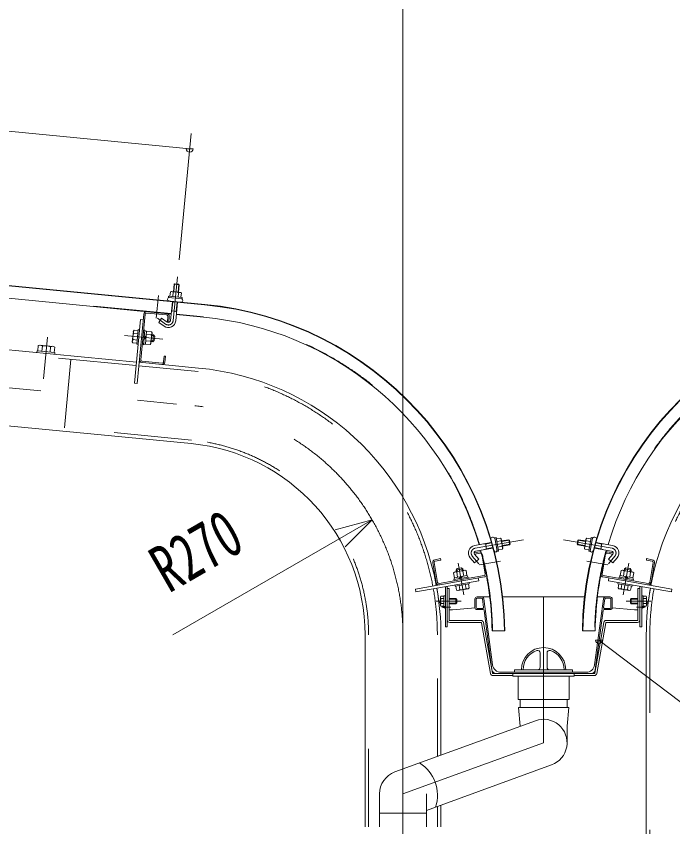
# Model space of a CAD drawing. Units: millimetres, scale not verified. Extents: x -32711 to 32716, y -14700 to 14700.
# Drawn here: x 20375 to 23071, y 6454 to 9782 of the extents above; entities that cross this region are included whole.
import ezdxf
from ezdxf.enums import TextEntityAlignment as Align

# ---------------------------------------------------------------- set-up
doc = ezdxf.new("R2010")
doc.units = ezdxf.units.MM
doc.header["$LTSCALE"] = 80
doc.linetypes.add('USER2', pattern=[10, 4, -6])
doc.linetypes.add('USER3', pattern=[24, 12, -5, 2, -5])
for name, color, linetype, lineweight in [('0-6_2-02BOLD', 7, 'Continuous', 18), ('0-7_2-12HIDDEN', 3, 'USER2', 18), ('0-8_2-22CENTER', 3, 'USER3', 18), ('0-9_2-42THIN', 4, 'Continuous', 18), ('0-A_2-52DIM', 3, 'Continuous', 18)]:
    doc.layers.add(name, color=color, linetype=linetype, lineweight=lineweight)
doc.styles.add('ＭＳ ゴシック', font='')
doc.styles.get('ＭＳ ゴシック').set_extended_font_data('MS Gothic')

msp = doc.modelspace()

# ---------------------------------------------------------------- linework, layer by layer
at = {"layer": '0-6_2-02BOLD'}
for p, q in [((21149.07, 8598.56), (15656.02, 9127.48)), ((15714.03, 9120.14), (21148.89, 8596.82)), ((21011.64, 8559.04), (18506.73, 8800.24)), ((21044.3, 8679.1), (21023.4, 8681.11)), ((21017.69, 8630.89), (21019.41, 8648.73)), ((21042.04, 8646.56), (21040.31, 8628.71)), ((18354.21, 8603.95), (20868.89, 8361.82)), ((21016.5, 8609.56), (21009.11, 8532.69)), ((21030.01, 8530.68), (21037.41, 8607.55)), ((20886.68, 8371.35), (20904.66, 8558.09)), ((20910.77, 8563.13), (20992.99, 8555.21)), ((21012.89, 8571.99), (21033.79, 8569.97)), ((21032.55, 8557.03), (21144.03, 8546.29)), ((20885.66, 8536.01), (20896.8, 8534.94)), ((20903.71, 8489.79), (20910.68, 8489.11)), ((20930.8, 8486.15), (20910.58, 8488.1)), ((20932.82, 8481.71), (20930.8, 8486.15)), ((20871.96, 8452.22), (20855.23, 8453.84)), ((20857.75, 8479.98), (20874.48, 8478.37)), ((20908.06, 8461.94), (20900.42, 8455.64)), ((20901.09, 8462.61), (20908.74, 8468.91)), ((20909.33, 8475.01), (20929.54, 8473.07)), ((20480.37, 8406.26), (20482.42, 8427.5)), ((20516.62, 8424.21), (20514.57, 8402.97)), ((20531.67, 8401.32), (20533.72, 8422.56)), ((20898.24, 8433), (20892.67, 8433.53)), ((20906.81, 8448.87), (20927.02, 8446.92)), ((20929.36, 8445.83), (20936.33, 8445.16)), ((20460.89, 8408.14), (20460.23, 8401.17)), ((20880.03, 8360.74), (21123.91, 8337.26)), ((20973.94, 8357.33), (20891.72, 8365.25)), ((22326.05, 7621.11), (22257.73, 7609.06)), ((22366.02, 7627.7), (22348.38, 7624.59)), ((22398.28, 7632.52), (22367.91, 7627.16)), ((22683.48, 7632.52), (22713.84, 7627.16)), ((22715.74, 7627.7), (22733.38, 7624.59)), ((22755.7, 7621.11), (22824.02, 7609.06)), ((22261.83, 7585.8), (22332.47, 7598.25)), ((22305.9, 7593.57), (22301.8, 7616.83)), ((22352.32, 7602.21), (22369.98, 7605.32)), ((22729.44, 7602.21), (22711.78, 7605.32)), ((22819.92, 7585.8), (22749.29, 7598.25)), ((22775.86, 7593.57), (22779.96, 7616.83)), ((22256.61, 7536.89), (22239.07, 7557.79)), ((22256.8, 7573.45), (22280.24, 7577.58)), ((22286.81, 7572.5), (22301.07, 7491.69)), ((22794.95, 7572.5), (22780.69, 7491.69)), ((22824.96, 7573.45), (22801.52, 7577.58)), ((22825.15, 7536.89), (22842.69, 7557.79)), ((22099.77, 7456.2), (22085.42, 7537.54)), ((22090.95, 7538.52), (22105.29, 7457.17)), ((22986.27, 7545.01), (22962.84, 7549.14)), ((22976.47, 7457.17), (22990.81, 7538.52)), ((22996.34, 7537.54), (22981.98, 7456.2)), ((22187.47, 7478.78), (22183.94, 7498.78)), ((22202.94, 7517.05), (22209.03, 7512.78)), ((22209.81, 7503.34), (22213.34, 7483.34)), ((22868.42, 7483.34), (22871.94, 7503.34)), ((22871.52, 7505.89), (22872.73, 7512.78)), ((22894.29, 7478.78), (22897.81, 7498.78)), ((22111.77, 7452.63), (22296.53, 7485.21)), ((22194.73, 7472.95), (22200.4, 7481.06)), ((22207.29, 7482.28), (22201.63, 7474.16)), ((22785.23, 7485.21), (22969.98, 7452.63)), ((22809.26, 7475.28), (22807.31, 7464.25)), ((22845.97, 7451.75), (22846.94, 7457.27)), ((22850.84, 7479.33), (22849.86, 7473.81)), ((22874.46, 7482.28), (22880.13, 7474.16)), ((22887.03, 7472.95), (22881.36, 7481.06)), ((22907.02, 7469.42), (22908.23, 7476.32)), ((22196.47, 7427.75), (22193.55, 7444.31)), ((22219.42, 7448.87), (22222.35, 7432.31)), ((22859.41, 7432.31), (22862.34, 7448.87)), ((22885.29, 7427.75), (22888.21, 7444.31)), ((22901.14, 7442.02), (22898.22, 7425.47)), ((22131.73, 7390.42), (22119.5, 7390.42)), ((22153.43, 7390.82), (22180.73, 7390.82)), ((22259.13, 7354.07), (22259.13, 7389.07)), ((22264.38, 7389.07), (22264.38, 7354.07)), ((22267.88, 7397.82), (22319.94, 7397.82)), ((22286.47, 7392.57), (22267.88, 7392.57)), ((22289.94, 7389.53), (22294.61, 7354.53)), ((22331.42, 7118.44), (22295.14, 7390.22)), ((22372.81, 7397.82), (22708.95, 7397.82)), ((22750.34, 7118.44), (22786.62, 7390.22)), ((22761.81, 7397.82), (22813.88, 7397.82)), ((22791.82, 7389.53), (22787.15, 7354.53)), ((22813.88, 7392.57), (22795.29, 7392.57)), ((22817.38, 7389.07), (22817.38, 7354.07)), ((22822.63, 7354.07), (22822.63, 7389.07)), ((22928.33, 7390.82), (22901.03, 7390.82)), ((22962.26, 7390.42), (22950.03, 7390.42)), ((22119.5, 7370.21), (22131.73, 7370.21)), ((22131.73, 7358.44), (22137.33, 7358.44)), ((22180.73, 7369.82), (22153.43, 7369.82)), ((22901.03, 7369.82), (22928.33, 7369.82)), ((22950.03, 7370.21), (22962.26, 7370.21)), ((22167.18, 7344.7), (22259.2, 7352.98)), ((22267.88, 7350.57), (22291.14, 7350.57)), ((22292.78, 7345.32), (22267.88, 7345.32)), ((22296.25, 7342.28), (22328.85, 7098)), ((22785.51, 7342.28), (22752.91, 7098)), ((22813.88, 7345.32), (22788.98, 7345.32)), ((22790.62, 7350.57), (22813.88, 7350.57)), ((22822.56, 7352.98), (22914.58, 7344.7)), ((22155.18, 7300.87), (22284.21, 7300.87)), ((22284.21, 7292.82), (22155.18, 7292.82)), ((22285.93, 7291.37), (22322.7, 7082.87)), ((22330.62, 7084.26), (22293.86, 7292.77)), ((22751.13, 7084.26), (22787.9, 7292.77)), ((22795.83, 7291.37), (22759.06, 7082.87)), ((22926.58, 7300.87), (22797.55, 7300.87)), ((22797.55, 7292.82), (22926.58, 7292.82)), ((22381.7, 7258.78), (22329.2, 7258.78)), ((22752.56, 7258.78), (22700.06, 7258.78)), ((21807.45, 6453.9), (21807.45, 7241.41)), ((22119.3, 7241.41), (22119.3, 6747.88)), ((22962.46, 7241.41), (22962.46, 5778.4)), ((22526.88, 7109.07), (22526.88, 7167.86)), ((22554.88, 7167.86), (22554.88, 7109.07)), ((22715.64, 7088.07), (22366.11, 7088.07)), ((22659.87, 7098.57), (22659.87, 7088.07)), ((22749.41, 7082.82), (22332.35, 7082.82)), ((22332.35, 7074.77), (22414.88, 7074.77)), ((22414.88, 7082.82), (22414.88, 7071.62)), ((22414.88, 7071.62), (22666.88, 7071.62)), ((22435.89, 7071.62), (22435.89, 6977.12)), ((22666.88, 7071.62), (22666.88, 7082.82)), ((22666.88, 7074.77), (22749.41, 7074.77)), ((22444.62, 6943.31), (22444.62, 6977.12)), ((22637.13, 6977.12), (22637.13, 6943.31)), ((22507.97, 6889.36), (21930.46, 6679.14)), ((22059.62, 6521.34), (22573.81, 6708.47)), ((21867.13, 6588.7), (21867.13, 6453.91)), ((22059.62, 6453.91), (22059.62, 6588.7)), ((22119.3, 6543.06), (22119.3, 6453.9)), ((22059.62, 6510.13), (21867.11, 6510.13))]:
    msp.add_line(p, q, dxfattribs=at)
for points in [[(15799.83, 8849.91), (15788.37, 8840.47), (15760.5, 8550.95), (15769.94, 8539.49), (21094.01, 8026.85)], [(21020.44, 8650.41), (21023.4, 8681.11), (21025.31, 8682.69), (21042.72, 8681.01), (21044.3, 8679.1), (21041.34, 8648.4)], [(21051.63, 8627.63), (21053.35, 8645.47), (21050.48, 8647.51), (21011.3, 8651.29), (21008.1, 8649.83), (21006.37, 8631.98)], [(20899.08, 8558.63), (20871.64, 8273.65), (20860.5, 8274.72), (20885.66, 8536.01)], [(20994.62, 8526.1), (20972.41, 8541.94), (20960.21, 8524.85), (20982.43, 8509.01)], [(20998.03, 8549.1), (20995.75, 8525.41), (21001.32, 8524.87), (21003.6, 8548.56)], [(20875.74, 8491.45), (20859, 8493.06), (20856.18, 8489.09), (20851.95, 8445.19), (20853.96, 8440.76), (20870.7, 8439.15)], [(20875.94, 8435.15), (20870.37, 8435.68), (20876.08, 8494.91), (20881.65, 8494.38)], [(20898.24, 8433), (20903.95, 8492.23), (20898.37, 8492.76)], [(20910.68, 8489.11), (20905.45, 8434.77), (20898.47, 8435.44)], [(20932.82, 8481.71), (20928.6, 8437.81), (20925.76, 8433.85), (20905.54, 8435.79)], [(20932.05, 8473.7), (20939.02, 8473.03), (20943.74, 8467.3), (20942.06, 8449.88), (20936.33, 8445.16), (20939.02, 8473.03)], [(20533.72, 8422.56), (20528.57, 8426.23), (20471.08, 8431.77), (20465.32, 8429.15), (20463.28, 8407.91)], [(20460.89, 8408.14), (20534.06, 8401.09), (20533.39, 8394.12)], [(20985.63, 8361.83), (20987.9, 8385.51), (20982.33, 8386.05), (20980.04, 8362.36)], [(22346.4, 7635.79), (22364.05, 7638.9), (22366.32, 7636.21), (22373.16, 7597.43), (22371.95, 7594.13), (22354.29, 7591.01)], [(22371.56, 7606.48), (22401.93, 7611.84), (22403.36, 7613.87), (22400.31, 7631.1), (22398.28, 7632.52), (22401.93, 7611.84)], [(22710.2, 7606.48), (22679.82, 7611.84), (22683.48, 7632.52), (22681.44, 7631.1), (22678.4, 7613.87), (22679.82, 7611.84)], [(22735.36, 7635.79), (22717.7, 7638.9), (22715.44, 7636.21), (22708.6, 7597.43), (22709.81, 7594.13), (22727.46, 7591.01)], [(22094.51, 7550.52), (22117.95, 7554.65), (22118.92, 7549.14), (22095.48, 7545.01)], [(22279.27, 7583.1), (22255.83, 7578.97), (22256.81, 7573.45)], [(22257.17, 7572.98), (22274.72, 7552.08), (22256.61, 7536.89)], [(22802.49, 7583.1), (22825.93, 7578.97), (22824.95, 7573.45)], [(22824.59, 7572.98), (22807.04, 7552.08), (22825.15, 7536.89)], [(22962.84, 7549.14), (22963.81, 7554.65), (22987.24, 7550.52)], [(22226.27, 7485.62), (22222.75, 7505.63), (22218.17, 7507.29), (22174.74, 7499.63), (22171.01, 7496.5), (22174.54, 7476.5)], [(22202.94, 7517.05), (22185.71, 7514), (22181.45, 7507.92)], [(22182.68, 7501.03), (22181.45, 7507.92), (22209.03, 7512.78), (22210.23, 7505.89)], [(22907.02, 7499.63), (22863.59, 7507.29), (22859.01, 7505.63), (22855.48, 7485.62)], [(22899.08, 7501.03), (22900.31, 7507.92), (22896.04, 7514), (22878.81, 7517.05), (22872.73, 7512.78), (22900.31, 7507.92)], [(22907.02, 7499.63), (22910.75, 7496.5), (22907.22, 7476.5)], [(22297.5, 7479.69), (22014.23, 7429.74), (22016.17, 7418.71), (22274.44, 7464.25), (22272.5, 7475.28)], [(22231.9, 7473.81), (22230.92, 7479.33), (22172.32, 7468.99), (22173.29, 7463.48)], [(22174.74, 7469.42), (22173.53, 7476.32), (22227.29, 7485.8), (22228.51, 7478.9)], [(22234.81, 7457.27), (22235.79, 7451.75), (22177.18, 7441.42), (22176.21, 7446.94)], [(22807.31, 7464.25), (23065.58, 7418.71), (23067.52, 7429.74), (22784.26, 7479.69)], [(22850.84, 7479.33), (22909.43, 7468.99), (22908.46, 7463.48)], [(22908.23, 7476.32), (22854.47, 7485.8), (22853.25, 7478.9)], [(22145.38, 7441.49), (22145.38, 7275.32), (22137.33, 7275.32), (22137.33, 7440.08)], [(22145.38, 7432.82), (22153.43, 7432.82), (22153.43, 7302.62)], [(22180.61, 7442.02), (22183.53, 7425.47), (22188.12, 7423.8), (22231.54, 7431.46), (22235.28, 7434.59), (22232.35, 7451.15)], [(22845.97, 7451.75), (22904.57, 7441.42), (22905.54, 7446.94)], [(22898.22, 7425.47), (22893.64, 7423.8), (22850.22, 7431.46), (22846.48, 7434.59), (22849.41, 7451.15)], [(22936.38, 7432.82), (22928.33, 7432.82), (22928.33, 7302.62)], [(22944.43, 7440.08), (22944.43, 7275.32), (22936.38, 7275.32), (22936.38, 7441.49)], [(22131.73, 7400.53), (22119.5, 7400.53), (22117.73, 7397.47)], [(22117.73, 7397.47), (22117.73, 7363.17), (22119.5, 7360.11), (22131.73, 7360.11)], [(22131.73, 7358.44), (22131.73, 7402.19), (22137.33, 7402.19)], [(22944.43, 7358.44), (22950.03, 7358.44), (22950.03, 7402.19), (22944.43, 7402.19)], [(22950.03, 7400.53), (22962.26, 7400.53), (22964.03, 7397.47), (22964.03, 7363.17), (22962.26, 7360.11), (22950.03, 7360.11)], [(22659.88, 7088.07), (22659.88, 7098.57), (22421.88, 7098.57), (22421.88, 7088.07)], [(22435.89, 6977.12), (22645.88, 6977.12), (22645.88, 7071.62)], [(22637.13, 6798.91), (22637.13, 6866.34), (22644.13, 6943.31), (22437.62, 6943.31), (22444.63, 6866.31)]]:
    msp.add_lwpolyline(points, dxfattribs=at)
for points in [[(21056.33, 8621.54), (21000.6, 8626.92), (21001.13, 8632.49), (21056.87, 8627.12)], [(22355.2, 7585.82), (22349.69, 7584.85), (22339.97, 7639.99), (22345.48, 7640.97)], [(22726.55, 7585.82), (22736.27, 7640.97), (22741.78, 7639.99), (22732.06, 7584.85)], [(22180.73, 7369.82), (22184.23, 7373.32), (22184.23, 7387.32), (22180.73, 7390.81)], [(22901.03, 7369.82), (22901.03, 7390.81), (22897.53, 7387.32), (22897.53, 7373.32)]]:
    msp.add_lwpolyline(points, close=True, dxfattribs=at)
for centre, radius, start, end in [((21003.41, 8619.61), 7, 84.4998, 264.4998), ((21012.96, 8641.02), 10.06, 50.11574, 110.11574), ((21027.28, 8611.96), 37.62, 66.91203, 102.08795), ((21046.9, 8637.75), 10.06, 58.88425, 118.88425), ((21052.18, 8614.91), 7, 264.50061, 84.50061), ((21018.38, 7241.41), 1361.67, 0.73094, 84.50003), ((21018.38, 7241.41), 1363.42, 0.73001, 84.5), ((24063.37, 7241.41), 1363.42, 95.5, 179.26999), ((24063.37, 7241.41), 1361.67, 95.49997, 179.26906), ((20910.24, 8557.56), 11.2, 84.4973, 174.4973), ((20910.24, 8557.56), 5.6, 84.4973, 174.4973), ((20992.46, 8549.63), 5.6, 354.5092, 84.50122), ((20992.46, 8549.63), 11.2, 354.50143, 84.50122), ((20999.96, 8533.58), 30.18, 234.5, 354.5), ((20999.96, 8533.58), 9.19, 234.5, 354.5), ((21018.38, 7241.41), 1310.92, 16.43245, 84.5), ((24063.37, 7241.41), 1310.92, 95.5, 163.56755), ((20865.98, 8485.79), 10.07, 174.49905, 215.22588), ((20862.19, 8446.56), 10.07, 133.77223, 174.49905), ((20890.5, 8463.63), 36.61, 153.47365, 195.52446), ((20894.27, 8463.27), 36.61, 333.47365, 15.52446), ((20922.58, 8480.34), 10.07, 313.77223, 354.49905), ((20472.91, 8418.29), 13.24, 44.06885, 84.5), ((20495.2, 8381), 48.23, 63.6357, 105.3643), ((20524.2, 8413.35), 13.24, 84.5, 124.92831), ((20918.8, 8441.12), 10.07, 354.49905, 35.22588), ((20892.25, 8370.82), 11.2, 174.4973, 264.48845), ((20892.25, 8370.82), 5.6, 174.4973, 264.48845), ((20974.47, 8362.9), 11.2, 264.49953, 354.50208), ((20974.47, 8362.9), 5.6, 264.49953, 354.5092), ((21018.38, 7241.41), 1100.92, 10.65323, 84.50005), ((24063.37, 7241.41), 1100.92, 95.49995, 169.34677), ((21018.38, 7241.41), 789.08, 0, 84.50003), ((22332.37, 7635.1), 8.33, 10.01471, 190.01471), ((22356.86, 7631.86), 10.06, 335.62325, 35.62325), ((22332.69, 7610.28), 37.62, 352.41954, 27.59546), ((22749.07, 7610.28), 37.62, 152.40454, 187.58046), ((22724.9, 7631.86), 10.06, 144.37675, 204.37675), ((22749.38, 7635.1), 8.33, 349.98529, 169.98529), ((22263.2, 7578.04), 31.5, 99.99847, 220.00092), ((21018.38, 7241.41), 1310.92, 0.75925, 15.39432), ((22343.28, 7587.27), 5.89, 190.00774, 10.00774), ((22362.79, 7598.28), 10.06, 344.39175, 44.39175), ((22718.97, 7598.28), 10.06, 135.60825, 195.60825), ((22738.47, 7587.27), 5.89, 169.99226, 349.99226), ((24063.37, 7241.41), 1310.92, 164.60568, 179.24075), ((22818.56, 7578.04), 31.5, 319.99908, 80.00153), ((22263.2, 7578.04), 7.88, 100.00249, 220.00249), ((22281.22, 7572.07), 11.2, 75.34628, 100.00198), ((22281.22, 7572.07), 5.6, 14.67992, 100.00677), ((22800.54, 7572.07), 5.6, 79.99323, 165.32008), ((22800.54, 7572.07), 11.2, 79.99802, 104.65372), ((22818.56, 7578.04), 7.88, 319.99751, 79.99751), ((22096.45, 7539.49), 11.2, 100.00313, 190.00211), ((22096.45, 7539.49), 5.6, 100.00652, 190.00652), ((22985.3, 7539.49), 5.6, 349.99348, 79.99348), ((22985.3, 7539.49), 11.2, 349.99789, 79.99687), ((22178.8, 7490.13), 10.07, 59.27591, 100.00273), ((22202.82, 7467.41), 36.61, 78.97455, 121.02536), ((22217.6, 7496.97), 10.07, 100.00273, 140.72955), ((22295.56, 7490.72), 5.6, 280.00652, 10.00652), ((22786.2, 7490.72), 5.6, 169.99348, 259.99348), ((22864.15, 7496.97), 10.07, 39.27045, 79.99727), ((22878.94, 7467.41), 36.61, 58.97464, 101.02545), ((22902.96, 7490.13), 10.07, 79.99727, 120.72409), ((22110.8, 7458.15), 11.2, 190.01096, 280.00211), ((22110.8, 7458.15), 5.6, 190.01537, 280.00652), ((22295.56, 7490.72), 11.2, 280.00217, 340.37393), ((22786.2, 7490.72), 11.2, 199.62607, 259.99783), ((22970.95, 7458.15), 11.2, 259.99789, 349.98904), ((22970.95, 7458.15), 5.6, 259.99348, 349.98463), ((21018.38, 7241.41), 1100.92, 0, 10.0701), ((21018.41, 7241.27), 1100.93, 7.7531, 10.07008), ((22188.68, 7434.12), 10.07, 280.00273, 320.72955), ((22203.47, 7463.68), 36.61, 258.97455, 301.02536), ((22227.48, 7440.96), 10.07, 239.27591, 280.00273), ((22854.28, 7440.96), 10.07, 259.99727, 300.72409), ((22878.29, 7463.68), 36.61, 238.97464, 281.02545), ((22893.08, 7434.12), 10.07, 219.27045, 259.99727), ((24063.37, 7241.41), 1100.92, 169.9299, 180), ((24063.35, 7241.27), 1100.93, 169.92992, 172.2469), ((22161.29, 7396.88), 52.5, 187.75275, 213.93475), ((22125.84, 7395.47), 8.11, 180, 218.53142), ((22147.52, 7380.32), 29.79, 160.16866, 199.8291), ((22267.88, 7389.07), 8.75, 90, 180), ((22267.88, 7389.07), 3.5, 90, 180), ((22286.47, 7389.07), 8.75, 7.60199, 90), ((22286.47, 7389.07), 3.5, 7.60419, 90), ((22795.29, 7389.07), 8.75, 90, 172.39801), ((22795.29, 7389.07), 3.5, 90, 172.39581), ((22813.88, 7389.07), 8.75, 0, 90), ((22813.88, 7389.07), 3.5, 0, 90), ((22955.92, 7395.47), 8.11, 321.46858, 0), ((22934.24, 7380.32), 29.79, 340.1709, 19.83134), ((22920.47, 7396.88), 52.5, 326.06525, 352.24725), ((22125.83, 7365.16), 8.11, 141.45375, 180), ((22161.29, 7396.88), 52.5, 224.45744, 242.85269), ((22291.14, 7354.07), 3.5, 270, 7.60158), ((22790.62, 7354.07), 3.5, 172.39842, 270), ((22920.47, 7396.88), 52.5, 297.14731, 315.54256), ((22955.92, 7365.16), 8.11, 0, 38.54625), ((22161.29, 7396.88), 52.5, 261.39389, 276.44838), ((22267.88, 7354.07), 8.75, 180, 270), ((22267.88, 7354.07), 3.5, 180, 270), ((22292.78, 7341.82), 3.5, 7.60419, 90), ((22788.98, 7341.82), 3.5, 90, 172.39581), ((22813.88, 7354.07), 3.5, 270, 0), ((22813.88, 7354.07), 8.75, 270, 0), ((22920.47, 7396.88), 52.5, 263.55162, 278.60611), ((22155.18, 7302.62), 9.8, 180, 270), ((22155.18, 7302.62), 1.75, 180, 270), ((22284.21, 7291.07), 9.8, 10.00009, 90), ((22284.21, 7291.07), 1.75, 10.00024, 90), ((22797.55, 7291.07), 9.8, 90, 169.99991), ((22797.55, 7291.07), 1.75, 90, 169.99976), ((22926.58, 7302.62), 1.75, 270, 0), ((22926.58, 7302.62), 9.8, 270, 0), ((22540.88, 7098.57), 91, 0, 180), ((22540.88, 7098.57), 84, 109.47118, 180), ((22516.38, 7167.86), 10.5, 0, 109.47488), ((22565.38, 7167.86), 10.5, 70.52512, 180), ((22540.88, 7098.57), 84, 0, 70.52882), ((22346.2, 7100.32), 17.5, 187.60313, 270), ((22366.11, 7123.07), 35, 187.60286, 270), ((22516.38, 7109.07), 10.5, 270, 0), ((22565.38, 7109.07), 10.5, 180, 270), ((22715.64, 7123.07), 35, 270, 352.39714), ((22735.56, 7100.32), 17.5, 270, 352.39687), ((22332.35, 7084.57), 9.8, 189.99997, 270), ((22332.35, 7084.57), 1.75, 190.00024, 270), ((22749.41, 7084.57), 1.75, 270, 349.99976), ((22749.41, 7084.57), 9.8, 270, 350.00003), ((22540.89, 6798.91), 96.25, 289.99896, 110.00061), ((21950.09, 6583.88), 154.95, 341.60916, 58.39587), ((21963.39, 6588.7), 96.25, 110.0018, 180)]:
    msp.add_arc(centre, radius, start, end, dxfattribs=at)
at = {"layer": '0-7_2-12HIDDEN'}
for p, q in [((21011.81, 8560.79), (18506.9, 8801.98)), ((20867.47, 8347.18), (18352.81, 8589.32)), ((21095.42, 8041.48), (15788.77, 8552.44)), ((21032.71, 8558.77), (21144.2, 8548.04)), ((20599.91, 8372.95), (20572.84, 8091.8)), ((21122.49, 8322.63), (20878.62, 8346.11)), ((21822.15, 6453.9), (21822.15, 7241.41)), ((22104.6, 6742.53), (22104.6, 7241.41)), ((22977.16, 7241.41), (22977.16, 5778.4)), ((22104.6, 6453.9), (22104.6, 6537.72))]:
    msp.add_line(p, q, dxfattribs=at)
for centre, radius, start, end in [((21018.38, 7241.41), 1312.67, 16.42381, 84.5), ((24063.37, 7241.41), 1312.67, 95.5, 163.57619), ((21018.38, 7241.41), 1086.22, 10.66211, 84.50003), ((24063.37, 7241.41), 1086.22, 95.49997, 169.33789), ((21018.38, 7241.41), 803.77, 0, 84.50003), ((21018.38, 7241.41), 1312.67, 0.75822, 15.3871), ((24063.37, 7241.41), 1312.67, 164.6129, 179.24178), ((21018.38, 7241.41), 1086.22, 0, 10.07104), ((24063.37, 7241.41), 1086.22, 169.92896, 180)]:
    msp.add_arc(centre, radius, start, end, dxfattribs=at)
at = {"layer": '0-8_2-22CENTER'}
for p, q in [((15697.78, 8703.08), (21108.96, 8182.06)), ((21036.92, 8712.01), (21019.56, 8531.69)), ((20959.12, 8634.42), (20950.2, 8541.75)), ((20955.06, 8541.42), (20988.53, 8517.56)), ((20486.74, 8293.13), (20503.18, 8463.84)), ((20977.74, 8455.23), (20819.22, 8470.5)), ((22259.79, 7597.43), (22458.7, 7632.5)), ((22623.06, 7632.5), (22821.97, 7597.43)), ((22248.13, 7565.39), (22274.55, 7533.89)), ((22833.63, 7565.39), (22807.21, 7533.89)), ((22213.62, 7406.06), (22190.64, 7536.47)), ((22276.82, 7529.36), (22364.05, 7544.74)), ((22804.94, 7529.36), (22717.71, 7544.74)), ((22891.12, 7536.47), (22868.13, 7406.06)), ((22201.73, 7380.32), (22100.23, 7380.32)), ((22123.33, 7355.82), (22159.38, 7355.82)), ((22880.03, 7380.32), (22981.53, 7380.32)), ((22958.43, 7355.82), (22922.38, 7355.82)), ((21963.38, 7241.41), (21963.38, -1302.1))]:
    msp.add_line(p, q, dxfattribs=at)
msp.add_lwpolyline([(21963.39, 6588.7), (22540.88, 6798.91), (22540.88, 7397.82)], dxfattribs=at)
for centre, radius, start, end in [((20999.96, 8533.58), 19.69, 234.5, 354.5), ((21018.38, 7241.41), 945, 0, 84.50003), ((22263.2, 7578.04), 19.69, 100.00238, 219.99998), ((22818.56, 7578.04), 19.69, 320.00002, 79.99762)]:
    msp.add_arc(centre, radius, start, end, dxfattribs=at)
at = {"layer": '0-9_2-42THIN'}
for p, q in [((21025.31, 8682.69), (21022.19, 8650.24)), ((21039.6, 8648.56), (21042.72, 8681.01)), ((21014.63, 8571.82), (21018.25, 8609.39)), ((21035.67, 8607.71), (21032.05, 8570.13)), ((21012.26, 8565.49), (21014.63, 8571.82)), ((21032.05, 8570.14), (21033.17, 8563.47)), ((20942.17, 8469.2), (20931.72, 8470.21)), ((20929.71, 8449.31), (20940.15, 8448.3)), ((22368.22, 7625.43), (22400.31, 7631.1)), ((22713.54, 7625.43), (22681.44, 7631.1)), ((22302.17, 7614.73), (22293.97, 7615.45)), ((22326.64, 7619.05), (22302.17, 7614.74)), ((22403.36, 7613.86), (22371.25, 7608.2)), ((22678.4, 7613.86), (22710.5, 7608.2)), ((22755.12, 7619.05), (22779.58, 7614.74)), ((22779.58, 7614.73), (22787.79, 7615.45)), ((22184.3, 7511.97), (22186.11, 7501.64)), ((22206.8, 7505.28), (22204.96, 7515.62)), ((22876.79, 7515.62), (22874.96, 7505.28)), ((22895.65, 7501.64), (22897.46, 7511.97)), ((22183.53, 7388.02), (22153.43, 7388.02)), ((22898.23, 7388.02), (22928.33, 7388.02)), ((22153.43, 7372.62), (22183.53, 7372.62)), ((22928.33, 7372.62), (22898.23, 7372.62))]:
    msp.add_line(p, q, dxfattribs=at)
for points in [[(22298.07, 7592.19), (22305.54, 7595.67), (22331.9, 7600.32)], [(22783.69, 7592.19), (22776.22, 7595.67), (22749.85, 7600.32)]]:
    msp.add_lwpolyline(points, dxfattribs=at)
at = {"layer": '0-A_2-52DIM'}
for p, q in [((21963.38, 7277.93), (21963.38, 10265.45)), ((15579.5, 9767.92), (21087.52, 9237.56)), ((21093.59, 9300.62), (21043.63, 8781.69)), ((21101.52, 9237.55), (21073.52, 9237.55)), ((21836.78, 7713.91), (21725.41, 7602.54)), ((22781.69, 7220.38), (22753.69, 7220.38))]:
    msp.add_line(p, q, dxfattribs=at)
for points in [[(21684.65, 7673.14), (21836.78, 7713.91), (21018.38, 7241.41)], [(22767.69, 7220.38), (23856.24, 6396.09), (26411.24, 6396.09)]]:
    msp.add_lwpolyline(points, dxfattribs=at)
for centre in [(21087.52, 9237.55), (22767.69, 7220.38)]:
    msp.add_arc(centre, 14, 180, 0, dxfattribs=at)

# ---------------------------------------------------------------- texts
at = {"layer": '0-A_2-52DIM', "color": 7, "style": 'ＭＳ ゴシック', "width": 0.7}
msp.add_text('R270', height=195, rotation=30, dxfattribs=at).set_placement((21030.71, 7360.07), align=Align.BOTTOM_LEFT)

doc.saveas('drawing.dxf')
